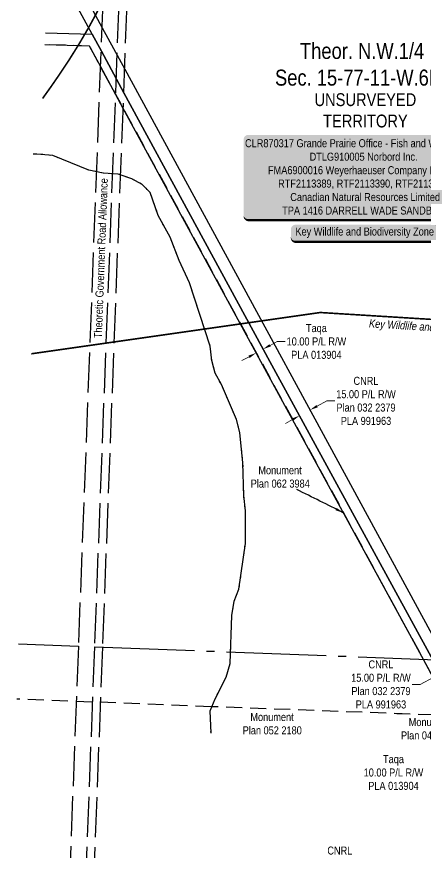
# Model space of a CAD drawing. Extents: x 334534 to 340950, y 6171582 to 6176056.
# Drawn here: x 334569 to 335080, y 6172488 to 6173532 of the extents above; entities that cross this region are included whole.
import ezdxf

# ---------------------------------------------------------------- set-up
doc = ezdxf.new("R2010")
doc.units = 0
doc.header["$LTSCALE"] = 5
doc.header["$PDSIZE"] = 0.5
for name, pattern in [('DASHDOT2', [12.7, 6.35, -3.175, 0, -3.175]), ('foc-MONUMENT-BDYS', [6, 4, -2]), ('foc-QUARTERLINE', [33, 25, -3, 2, -3]), ('foc-UNSURVEYED', [12.5, 10, -2.5]), ('foc-WHEELTRACKS', [2, 0.4, -1.6])]:
    doc.linetypes.add(name, pattern=pattern)
doc.layers.get('Defpoints').update_dxf_attribs({"color": 9})
for name, color, linetype in [('AS-WILDLIFE', 131, 'DASHDOT2'), ('AS-WILDLIFE-BLOCK', 131, 'Continuous'), ('C-RW', 13, 'Continuous'), ('C-SYMBOL', 7, 'Continuous'), ('CG-NOTES', 7, 'Continuous'), ('F-RW', 190, 'Continuous'), ('L-MON-PLAN', 7, 'foc-MONUMENT-BDYS'), ('L-MON-T', 1, 'Continuous'), ('L-ROAD-T', 7, 'Continuous'), ('L-SECQ', 8, 'foc-QUARTERLINE'), ('L-UNS-T', 3, 'Continuous'), ('L-USEC', 7, 'foc-UNSURVEYED'), ('T-WATER-P3', 160, 'foc-WHEELTRACKS')]:
    doc.layers.add(name, color=color, linetype=linetype)
doc.layers.add('C-RW-T', color=13, linetype='Continuous', lineweight=9)
doc.layers.add('F-RW-T', color=190, linetype='Continuous', lineweight=9)
doc.styles.add('175L', font='ARIALN.TTF', dxfattribs={"height": 20})
doc.styles.add('240', font='ARIALN.TTF', dxfattribs={"height": 30})
doc.styles.add('80', font='ARIALN.TTF', dxfattribs={"height": 10})
doc.styles.add('80CG', font='ARIALN.TTF', dxfattribs={"height": 10})
doc.styles.add('80L', font='ARIALN.TTF', dxfattribs={"height": 10})
doc.styles.add('foc-LtypeFont', font='ARIALN.TTF', dxfattribs={"height": 7.35})
doc.linetypes.add('foc-TOPO-flowdirection-NOLINE', pattern='A,0,[">",foc-LtypeFont,S=0.3,R=0,X=0,Y=-0.945],-20,[">",foc-LtypeFont,S=0.3,R=0,X=0,Y=-0.945],0', length=20)
doc.dimstyles.new('Compass 5 000', dxfattribs={"dimscale": 5, "dimtxt": 9, "dimasz": 2, "dimexe": 0.2, "dimexo": 0.0625, "dimgap": 0.5, "dimtad": 0, "dimtih": 1, "dimtoh": 1, "dimzin": 0, "dimdsep": 46, "dimtxsty": '80CG', "dimcen": 0.1, "dimse1": 1, "dimse2": 1, "dimclrd": 256, "dimclrt": 256, "dimaunit": 1, "dimadec": 4, "dimazin": 0, "dimtfac": 0.06, "dimtofl": 0, "dimtmove": 0, "dimatfit": 1, "dimfxl": 0.2, "dimtolj": 1, "dimtzin": 0, "dimlwd": -1, "dimarcsym": 0})

# ---------------------------------------------------------------- blocks, each defined once
blk = doc.blocks.new('*U41')
h = blk.add_hatch(color=255)
edge = h.paths.add_edge_path()
edge.add_line((-144, -54), (144, -54))
edge.add_arc((144, -48), 6, 270, 360)
edge.add_line((150, -48), (150, 46.5))
edge.add_arc((144, 46.5), 6, 0, 90)
edge.add_line((144, 52.5), (-144, 52.5))
edge.add_arc((-144, 46.5), 6, 90, 180)
edge.add_line((-150, 46.5), (-150, -48))
edge.add_arc((-144, -48), 6, 180, 270)
at = {"color": 44, "flags": 128}
blk.add_lwpolyline([(-144, -54, 3, 3, 0), (144, -54, 3, 3, 0.414214), (150, -48, 3, 3, 0), (150, 46.5, 3, 0, 0.414214), (144, 52.5, 0, 0, 0), (-144, 52.5, 0, 0, 0.414214), (-150, 46.5, 0, 0, 0), (-150, -48, 0, 3, 0.414214)], format="xyseb", close=True, dxfattribs=at)
at = {"color": 44, "style": '80'}
blk.add_attdef('ENTER_TEXT_001', (-36, -5), '', height=10, dxfattribs=at)
blk = doc.blocks.new('*D48')
at = {"layer": 'Defpoints', "color": 0, "transparency": 16777216}
for p in [(334794, 6173248.1), (334802.8, 6173252.9), (334876.8, 6173116.7)]:
    blk.add_point(p, dxfattribs=at)
at = {"layer": 'F-RW-T', "transparency": 16777216}
for p, q in [((334885.5, 6173121.5), (334894.3, 6173126.3)), ((334894.3, 6173126.3), (334904.3, 6173126.3)), ((334859.2, 6173107.2), (334850.4, 6173102.4))]:
    blk.add_line(p, q, dxfattribs=at)
for points in [[(334884.7, 6173123), (334886.3, 6173120.1), (334876.8, 6173116.7)], [(334858.4, 6173108.7), (334860, 6173105.7), (334868, 6173112)]]:
    blk.add_solid(points, dxfattribs=at)
at = {"layer": 'F-RW-T', "transparency": 16777216, "insert": (334943.4, 6173126.3), "char_height": 10, "attachment_point": 5, "style": '80CG'}
blk.add_mtext('\\A1;Taqa\\P10.00 P/L R/W\\PPLA 013904', dxfattribs=at)
blk = doc.blocks.new('*D66')
at = {"layer": 'C-RW-T', "transparency": 16777216}
for p, q in [((334944.3, 6173045.6), (334956.3, 6173052.1)), ((334956.3, 6173052.1), (334966.3, 6173052.1)), ((334913.4, 6173028.8), (334904.7, 6173024))]:
    blk.add_line(p, q, dxfattribs=at)
for points in [[(334943.5, 6173047), (334945.1, 6173044.1), (334935.5, 6173040.8)], [(334912.6, 6173030.2), (334914.2, 6173027.3), (334922.2, 6173033.5)]]:
    blk.add_solid(points, dxfattribs=at)
at = {"layer": 'Defpoints', "color": 0, "transparency": 16777216}
for p in [(334769.5, 6173345.9), (334756.2, 6173338.7), (334935.5, 6173040.8)]:
    blk.add_point(p, dxfattribs=at)
at = {"layer": 'C-RW-T', "transparency": 16777216, "insert": (335005.4, 6173052.1), "char_height": 10, "attachment_point": 5, "style": '80CG'}
blk.add_mtext('\\A1;CNRL\\P15.00 P/L R/W\\PPlan 032 2379\\PPLA 991963', dxfattribs=at)
blk = doc.blocks.new('*D72')
at = {"layer": 'C-RW-T', "transparency": 16777216}
for p, q in [((335021.8, 6172465.5), (335011.8, 6172465.5)), ((335031.2, 6172446.9), (335021.8, 6172465.5)), ((335044.8, 6172420.1), (335049.3, 6172411.2))]:
    blk.add_line(p, q, dxfattribs=at)
for points in [[(335032.7, 6172447.6), (335029.7, 6172446.1), (335035.7, 6172438)], [(335046.3, 6172420.9), (335043.3, 6172419.4), (335040.3, 6172429.1)]]:
    blk.add_solid(points, dxfattribs=at)
at = {"layer": 'Defpoints', "color": 0, "transparency": 16777216}
for p in [(335035.7, 6172438), (335040, 6172440.1), (335044.5, 6172431.2)]:
    blk.add_point(p, dxfattribs=at)
at = {"layer": 'C-RW-T', "transparency": 16777216, "insert": (334972.7, 6172465.5), "char_height": 10, "attachment_point": 5, "style": '80CG'}
blk.add_mtext('\\A1;CNRL\\P10.00 P/L R/W\\PPlan 102 2800\\PPLA 062068', dxfattribs=at)
blk = doc.blocks.new('*D73')
at = {"layer": 'C-RW-T', "transparency": 16777216}
for p, q in [((335120.5, 6172723.9), (335129.3, 6172728.7)), ((335090.2, 6172707.3), (335073.2, 6172698)), ((335073.2, 6172698), (335063.2, 6172698))]:
    blk.add_line(p, q, dxfattribs=at)
for points in [[(335119.7, 6172725.3), (335121.3, 6172722.4), (335111.7, 6172719.1)], [(335089.4, 6172708.8), (335091, 6172705.9), (335099, 6172712.1)]]:
    blk.add_solid(points, dxfattribs=at)
at = {"layer": 'Defpoints', "color": 0, "transparency": 16777216}
for p in [(335099, 6172712.1), (335102.1, 6172706.4), (335114.8, 6172713.4)]:
    blk.add_point(p, dxfattribs=at)
at = {"layer": 'C-RW-T', "transparency": 16777216, "insert": (335024.1, 6172698), "char_height": 10, "attachment_point": 5, "style": '80CG'}
blk.add_mtext('\\A1;CNRL\\P15.00 P/L R/W\\PPlan 032 2379\\PPLA 991963', dxfattribs=at)
blk = doc.blocks.new('*U46')
h = blk.add_hatch(color=255)
edge = h.paths.add_edge_path()
edge.add_line((-86.5, -11.5), (86.5, -11.5))
edge.add_arc((86.5, -5.5), 6, 270, 360)
edge.add_line((92.5, -5.5), (92.5, 4))
edge.add_arc((86.5, 4), 6, 0, 90)
edge.add_line((86.5, 10), (-86.5, 10))
edge.add_arc((-86.5, 4), 6, 90, 180)
edge.add_line((-92.5, 4), (-92.5, -5.5))
edge.add_arc((-86.5, -5.5), 6, 180, 270)
at = {"color": 131, "flags": 128}
blk.add_lwpolyline([(-86.5, -11.5, 3, 3, 0), (86.5, -11.5, 3, 3, 0.414214), (92.5, -5.5, 3, 3, 0), (92.5, 4, 3, 0, 0.414214), (86.5, 10, 0, 0, 0), (-86.5, 10, 0, 0, 0.414214), (-92.5, 4, 0, 0, 0), (-92.5, -5.5, 0, 3, 0.414214)], format="xyseb", close=True, dxfattribs=at)
at = {"color": 131, "style": '80'}
blk.add_attdef('ENTER_TEXT_001', (-36, -5), '', height=10, dxfattribs=at)

msp = doc.modelspace()

# ---------------------------------------------------------------- linework, layer by layer
at = {"layer": 'AS-WILDLIFE', "const_width": 2, "flags": 128}
msp.add_lwpolyline([(334746.857, 6174452.5), (334750.934, 6174431.326), (334754.647, 6174408.495), (334757.698, 6174385.567), (334762.656, 6174361.601), (334771.99, 6174307.026), (334772.509, 6174302.154), (334775.536, 6174286.013), (334779.713, 6174261.664), (334783.136, 6174237.199), (334785.802, 6174212.639), (334787.707, 6174188.009), (334788.852, 6174163.332), (334789.233, 6174138.631), (334789.233, 6174118.651), (334788.879, 6174094.863), (334787.817, 6174071.097), (334786.047, 6174047.373), (334783.573, 6174023.712), (334780.395, 6174000.135), (334781.143, 6173976.344), (334781.112, 6173952.542), (334780.301, 6173928.754), (334778.713, 6173905.004), (334776.347, 6173881.32), (334773.207, 6173857.726), (334771.21, 6173843.741), (334767.296, 6173819.093), (334762.615, 6173794.579), (334757.172, 6173770.223), (334750.971, 6173746.049), (334744.019, 6173722.081), (334736.323, 6173698.341), (334727.889, 6173674.852), (334710.654, 6173629.229), (334701.674, 6173606.514), (334692.005, 6173584.084), (334681.655, 6173561.96), (334670.634, 6173540.162), (334658.953, 6173518.711), (334646.622, 6173497.626), (334633.653, 6173476.928), (334620.059, 6173456.636), (334611.067, 6173443.649), (334601.163, 6173429.778)], dxfattribs=at)
at = {"layer": 'C-RW'}
for points in [[(335089.214, 6172727.976), (334885.078, 6173101.421), (334702.764, 6173436.98), (334674.652, 6173488.72), (334663.018, 6173510.137), (334640.655, 6173551.298)], [(334658.107, 6173550.599), (334675.831, 6173518.028), (334703.946, 6173466.365), (335106.14, 6172727.296)]]:
    msp.add_lwpolyline(points, dxfattribs=at)
at = {"layer": 'L-MON-PLAN'}
msp.add_line((334812.453, 6172670.194), (334568.809, 6172679.754), dxfattribs=at)
at = {"layer": 'L-SECQ'}
for p, q in [((334571.184, 6172748.655), (334645.86, 6172745.829)), ((334665.959, 6172745.069), (335468.28, 6172714.711))]:
    msp.add_line(p, q, dxfattribs=at)
at = {"layer": 'L-USEC'}
for p, q in [((334676.338, 6173549.896), (334645.86, 6172745.829)), ((334696.437, 6173549.134), (334665.959, 6172745.069)), ((334706.427, 6173548.755), (334675.95, 6172744.689)), ((334645.86, 6172745.829), (334615.386, 6171941.758)), ((334665.959, 6172745.067), (334635.485, 6171940.998)), ((334675.95, 6172744.689), (334645.854, 6171950.61))]:
    msp.add_line(p, q, dxfattribs=at)

# ---------------------------------------------------------------- block references
at = {"layer": 'AS-WILDLIFE-BLOCK'}
ref = msp.add_blockref('*U46', (335003.969, 6173262.25), dxfattribs=at)
ref.add_attrib('ENTER_TEXT_001', 'Key Wildlife and Biodiversity Zone', (334917.195, 6173258.635), dxfattribs={"layer": '0', "color": 131, "height": 10, "style": '80'})
at = {"layer": 'CG-NOTES'}
ref = msp.add_blockref('*U41', (335002.359, 6173331.904), dxfattribs=dict(at, xscale=0.99981338, yscale=0.99981338, zscale=0.99981338))
ref.add_attrib('ENTER_TEXT_001', 'CLR870317 Grande Prairie Office - Fish and Wildlife Dept.', (334854.242, 6173368.936), dxfattribs={"layer": '0', "color": 44, "height": 9.99813, "style": '80'})
ref.add_attrib('ENTER_TEXT_002', 'DTLG910005 Norbord Inc.', (334934.933, 6173352.095), dxfattribs={"layer": '0', "color": 44, "height": 9.99813, "style": '80'})
ref.add_attrib('ENTER_TEXT_003', 'FMA6900016 Weyerhaeuser Company Limited', (334882.927, 6173335.254), dxfattribs={"layer": '0', "color": 44, "height": 9.99813, "style": '80'})
ref.add_attrib('ENTER_TEXT_004', 'RTF2113389, RTF2113390, RTF2113426', (334895.547, 6173318.55), dxfattribs={"layer": '0', "color": 44, "height": 9.99813, "style": '80'})
ref.add_attrib('ENTER_TEXT_005', ' Canadian Natural Resources Limited', (334907.602, 6173301.709), dxfattribs={"layer": '0', "color": 44, "height": 9.99813, "style": '80'})
ref.add_attrib('ENTER_TEXT_006', 'TPA 1416 DARRELL WADE SANDBOE', (334900.693, 6173284.868), dxfattribs={"layer": '0', "color": 44, "height": 9.99813, "style": '80'})

# ---------------------------------------------------------------- texts
at = {"layer": 'AS-WILDLIFE', "insert": (335095.592, 6173142.206), "char_height": 10, "attachment_point": 5, "rotation": 356.460255, "style": '240'}
msp.add_mtext_dynamic_manual_height_columns('{\\fArial Narrow|b0|i1|c0|p34;Key Wildlife and Biodiversity Zone}', width=266.27006, gutter_width=45.008, heights=[0], dxfattribs=at)
at = {"layer": 'C-SYMBOL', "color": 3, "insert": (335000.524, 6173499.175), "char_height": 19.99609, "width": 215.94218, "attachment_point": 2, "style": '175L'}
msp.add_mtext('Theor. N.W.1/4 \\PSec. 15-77-11-W.6M.', dxfattribs=at)
at = {"layer": 'F-RW-T', "insert": (335039.731, 6172587.993), "char_height": 10, "attachment_point": 5, "style": '80CG'}
msp.add_mtext('\\A1;Taqa\\P10.00 P/L R/W\\PPLA 013904', dxfattribs=at)
at = {"layer": 'L-MON-T', "insert": (335048.661, 6172656.051), "char_height": 9.99804, "attachment_point": 1, "style": '80L', "bg_fill": 2}
msp.add_mtext_dynamic_manual_height_columns('\\pi10.11626;Monument\\P\\pi0.4524;Plan 042 5795', width=73.42812, gutter_width=50, heights=[0], dxfattribs=at)
at = {"layer": 'L-UNS-T', "color": 3, "insert": (335004.623, 6173414.881), "char_height": 15.99696, "attachment_point": 5, "style": '80L'}
msp.add_mtext_dynamic_manual_height_columns('UNSURVEYED TERRITORY', width=126.41376, gutter_width=47.5, heights=[0], dxfattribs=at)

# ---------------------------------------------------------------- dimensions: what is measured, and where the dimension line sits
at = {"layer": 'C-RW-T'}
for base, p1, p2, angle, text, picture, middle in [((334935.544, 6173040.782), (334756.171, 6173338.681), (334769.487, 6173345.928), 28.554587, 'CNRL\\P15.00 P/L R/W\\PPlan 032 2379\\PPLA 991963', '*D66', (335005.372, 6173052.07)), ((335035.743, 6172437.975), (335044.536, 6172431.227), (335040.011, 6172440.141), 116.912121, 'CNRL\\P10.00 P/L R/W\\PPlan 102 2800\\PPLA 062068', '*D72', (334972.674, 6172465.522))]:
    dim = msp.add_linear_dim(base=base, p1=p1, p2=p2, angle=angle, text=text, dimstyle='Compass 5 000', dxfattribs=at)
    dim.commit()
    dim.dimension.update_dxf_attribs({"geometry": picture, "text_midpoint": middle, "dimtype": 161})
at = {"layer": 'F-RW-T'}
dim = msp.add_linear_dim(base=(334876.75, 6173116.749), p1=(334794.015, 6173248.089), p2=(334802.798, 6173252.861), angle=28.515935, text='Taqa\\P10.00 P/L R/W\\PPLA 013904', dimstyle='Compass 5 000', dxfattribs=at)
dim.commit()
dim.dimension.update_dxf_attribs({"geometry": '*D48', "text_midpoint": (334943.41, 6173126.297), "dimtype": 161})

# ---------------------------------------------------------------- next in the draw order: linework, layer by layer
at = {"layer": 'L-MON-PLAN'}
msp.add_line((335450.216, 6172646.557), (334812.453, 6172670.194), dxfattribs=at)

# ---------------------------------------------------------------- next in the draw order: texts
at = {"layer": 'L-MON-T', "insert": (334860.758, 6172970.52), "char_height": 9.99804, "attachment_point": 1, "style": '80L', "bg_fill": 3, "box_fill_scale": 1, "bg_fill_color": 256, "bg_fill_transparency": 0}
msp.add_mtext_dynamic_manual_height_columns('\\pi10.11626;Monument\\P\\pi0.49673;Plan 062 3984', width=73.42812, gutter_width=50, heights=[0], dxfattribs=at)
at = {"layer": 'L-ROAD-T', "insert": (334669.013, 6173230.543), "char_height": 9.9981, "width": 199.50956, "attachment_point": 2, "rotation": 87.852825, "style": '80L', "bg_fill": 3, "box_fill_scale": 1.2, "bg_fill_color": 256, "bg_fill_transparency": 0}
msp.add_mtext('Theoretic Government Road Allowance', dxfattribs=at)

# ---------------------------------------------------------------- next in the draw order: dimensions: what is measured, and where the dimension line sits
at = {"layer": 'C-RW-T'}
dim = msp.add_linear_dim(base=(335098.995, 6172712.123), p1=(335114.821, 6172713.384), p2=(335102.106, 6172706.433), angle=208.664449, text='CNRL\\P15.00 P/L R/W\\PPlan 032 2379\\PPLA 991963', dimstyle='Compass 5 000', dxfattribs=at)
dim.commit()
dim.dimension.update_dxf_attribs({"geometry": '*D73', "text_midpoint": (335024.096, 6172698.012), "dimtype": 161})

# ---------------------------------------------------------------- next in the draw order: linework, layer by layer
at = {"layer": 'AS-WILDLIFE', "const_width": 2, "flags": 128}
msp.add_lwpolyline([(336382.845, 6173010.445), (335805.063, 6173109.5), (334948.282, 6173162.5), (334587.13, 6173110.943)], dxfattribs=at)
at = {"layer": 'F-RW'}
for points in [[(334604.78, 6173511.96), (334663.018, 6173510.137), (334674.652, 6173488.72), (334702.764, 6173436.98), (334885.078, 6173101.421), (335089.214, 6172727.976)], [(335137.027, 6172619.674), (335077.566, 6172728.443), (334876.3, 6173096.637), (334701.98, 6173417.486), (334673.867, 6173469.227), (334659.736, 6173495.236), (334604.121, 6173496.979)]]:
    msp.add_lwpolyline(points, dxfattribs=at)
at = {"layer": 'L-MON-PLAN'}
msp.add_lwpolyline([(335278.046, 6172584.744), (335130.048, 6172632.441), (334659.736, 6173495.236), (334604.121, 6173496.979)], dxfattribs=at)

# ---------------------------------------------------------------- next in the draw order: leaders
at = {"layer": 'L-MON-T', "path_type": 1}
msp.add_leader([(334976.933, 6172912.54), (334918.846, 6172941.53)], dimstyle='Compass 5 000', override={"dimgap": 0.5, "dimtad": 0}, dxfattribs=at)

# ---------------------------------------------------------------- next in the draw order: texts
at = {"layer": 'L-MON-T', "insert": (334850.766, 6172662.362), "char_height": 9.99804, "attachment_point": 1, "style": '80L', "bg_fill": 3, "box_fill_scale": 1, "bg_fill_color": 256, "bg_fill_transparency": 0}
msp.add_mtext_dynamic_manual_height_columns('\\pi10.11626;Monument\\P\\pi0.49673;Plan 052 2180', width=73.42812, gutter_width=50, heights=[0], dxfattribs=at)

# ---------------------------------------------------------------- next in the draw order: linework, layer by layer
at = {"layer": 'T-WATER-P3', "linetype": 'foc-TOPO-flowdirection-NOLINE', "flags": 128}
msp.add_lwpolyline([(334811.681, 6172637.134), (334810.682, 6172665.106), (334816.675, 6172680.091), (334830.662, 6172707.063), (334835.657, 6172724.046), (334837.653, 6172783.985), (334840.651, 6172801.967), (334846.645, 6172816.951), (334854.636, 6172873.894), (334854.636, 6172914.852), (334852.638, 6172933.833), (334851.639, 6172974.791), (334847.641, 6173012.752), (334843.645, 6173028.736), (334824.665, 6173072.691), (334816.672, 6173086.677), (334812.675, 6173102.661), (334810.678, 6173120.642), (334784.702, 6173199.562), (334771.716, 6173227.534), (334760.725, 6173256.504), (334745.74, 6173283.477), (334735.75, 6173312.447), (334725.76, 6173322.437), (334712.773, 6173329.43), (334695.79, 6173335.424), (334676.809, 6173336.423), (334658.827, 6173340.419), (334613.872, 6173358.4), (334593.891, 6173360.398), (334589.228, 6173360.272)], dxfattribs=at)
at = {"layer": 'T-WATER-P3', "flags": 128}
msp.add_lwpolyline([(334811.681, 6172637.134), (334810.682, 6172665.106), (334816.675, 6172680.091), (334830.662, 6172707.063), (334835.657, 6172724.046), (334837.653, 6172783.985), (334840.651, 6172801.967), (334846.645, 6172816.951), (334854.636, 6172873.894), (334854.636, 6172914.852), (334852.638, 6172933.833), (334851.639, 6172974.791), (334847.641, 6173012.752), (334843.645, 6173028.736), (334824.665, 6173072.691), (334816.672, 6173086.677), (334812.675, 6173102.661), (334810.678, 6173120.642), (334784.702, 6173199.562), (334771.716, 6173227.534), (334760.725, 6173256.504), (334745.74, 6173283.477), (334735.75, 6173312.447), (334725.76, 6173322.437), (334712.773, 6173329.43), (334695.79, 6173335.424), (334676.809, 6173336.423), (334658.827, 6173340.419), (334613.872, 6173358.4), (334593.891, 6173360.398), (334589.228, 6173360.272)], dxfattribs=at)

doc.saveas('drawing.dxf')
